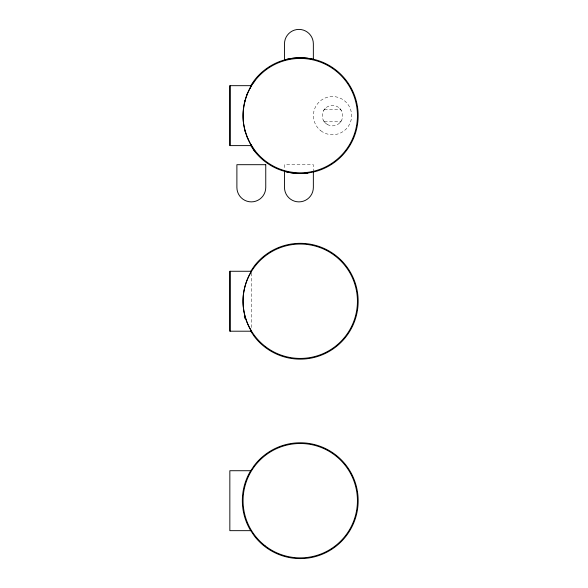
<?xml version="1.0" encoding="UTF-8"?>
<svg xmlns="http://www.w3.org/2000/svg" width="588" height="588" viewBox="0 0 588 588"><rect width="100%" height="100%" fill="white"/><g stroke="black" fill="none" stroke-linecap="round" stroke-linejoin="round"><path stroke-width="0.44" stroke-dasharray="2.94 2.21" d="M323.62 110.515L325.252 108.39M339.746 122.885L341.371 120.761M324.407 109.486L340.584 109.486M324.407 121.789L340.584 121.789M339.746 108.39L341.371 110.515M323.62 120.761L325.252 122.885M313.353 171.917L313.353 164.691L284.489 164.691L284.489 169.631M251.495 273.082L251.495 329.39M320.864 130.793A19.103 19.103 0 0 0 351.44 118.129A19.103 19.103 0 0 0 325.186 97.99A19.103 19.103 0 0 0 320.864 130.793M327.369 124.516A10.246 10.246 0 0 0 342.745 115.638A10.246 10.246 0 0 0 327.369 106.766A10.246 10.246 0 0 0 327.369 124.516"/><path stroke-width="0.88" d="M251.495 145.611C240.205 127.75 240.205 103.532 251.495 85.672L229.842 85.672L229.842 145.611L251.495 145.611L254.31 150.895A57.911 57.911 0 0 0 278.095 169.138C287.481 172.923 297.763 174.217 307.803 173.019M243.675 124.347C241.492 109.081 245.49 93.095 254.876 80.821A57.19 57.19 0 0 1 338.894 73.471A57.19 57.19 0 0 1 338.894 157.804A57.19 57.19 0 0 1 254.876 150.454L254.31 150.895L250.782 145.611M244.652 102.033L244.895 100.805M246.901 94.896L247.305 93.705M250.069 88.104L250.62 86.987M250.782 85.672L254.31 80.387A57.911 57.911 0 0 1 278.095 62.137C289.818 57.374 302.989 56.588 315.241 59.704A57.911 57.911 0 0 1 315.241 171.578L307.811 173.056A57.911 57.911 0 0 1 285.261 171.578L284.489 171.277L284.489 187.447A14.428 14.428 0 0 0 298.917 201.875A14.428 14.428 0 0 0 313.353 187.447L313.353 171.917M250.782 271.266L254.31 265.982A57.911 57.911 0 0 1 339.372 258.544A57.911 57.911 0 0 1 339.372 343.929A57.911 57.911 0 0 1 254.31 336.49L250.782 331.206M250.929 85.672L254.876 80.821M250.62 144.295L247.416 137.526L245.012 130.44L243.432 123.12M247.305 137.57L247.857 138.694M244.895 130.47L245.299 131.661M250.782 470.723L229.842 470.723L229.842 530.663L250.782 530.663M254.876 150.454L250.723 144.236L251.319 145.339M284.489 59.998L284.489 43.828A14.428 14.428 0 0 1 298.917 29.4A14.428 14.428 0 0 1 313.353 43.828L313.353 59.359L307.803 58.256A57.911 57.911 0 0 0 285.261 59.704M230.084 85.672L230.084 145.611M230.084 271.266L230.084 331.206M245.02 318.652A57.911 57.911 0 0 1 244.314 316.226M243.432 293.757C241.859 306.679 244.557 320.151 251.495 331.206L229.842 331.206L229.842 271.266L251.495 271.266C247.188 278.05 244.652 285.841 243.432 293.757M254.31 465.439L250.098 471.738A57.911 57.911 0 0 0 250.098 529.648L254.31 535.94A57.911 57.911 0 0 0 339.372 543.385A57.911 57.911 0 0 0 339.372 457.993A57.911 57.911 0 0 0 254.31 465.439M265.754 164.691L236.891 164.691L236.891 187.447A14.428 14.428 0 0 0 251.319 201.875A14.428 14.428 0 0 0 265.754 187.447L265.754 164.691M265.438 546.061A57.19 57.19 0 0 0 356.953 508.157A57.19 57.19 0 0 0 278.367 447.85A57.19 57.19 0 0 0 265.438 546.061M265.438 346.611A57.19 57.19 0 0 0 356.953 308.7A57.19 57.19 0 0 0 278.367 248.401A57.19 57.19 0 0 0 265.438 346.611"/></g></svg>
